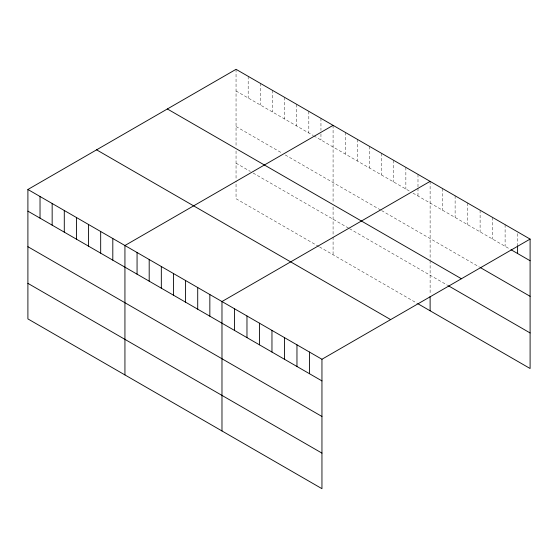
<?xml version="1.0" encoding="UTF-8"?>
<svg xmlns="http://www.w3.org/2000/svg" width="558" height="558" viewBox="0 0 558 558"><rect width="100%" height="100%" fill="white"/><g stroke="black" fill="none" stroke-linecap="round" stroke-linejoin="round"><path stroke-width="0.42" stroke-dasharray="2.79 2.09" d="M236.048 90.975L313.108 135.461M313.819 135.873L410.144 191.485M412.997 193.138L509.517 248.861M236.048 126.533L282.425 153.311M285.278 154.964L380.891 210.164M381.602 210.575L479.378 267.024M236.048 163.18L250.319 171.418M253.172 173.064L348.778 228.264M349.496 228.675L447.767 285.41M318.813 246.524L236.048 198.739L236.048 180.959M319.525 246.936L417.991 303.789M517.601 233.607L517.601 244.864M505.109 224.658L505.109 246.315M492.609 217.439L492.609 239.096M480.11 210.226L480.11 231.884M467.611 203.007L467.611 224.665M455.119 195.795L455.119 217.453M442.62 188.583L442.62 210.233M430.12 181.364L430.12 259.756M430.12 260.572L430.12 294.701M417.991 174.361L417.991 187.355M417.991 188.22L417.991 196.018M405.861 167.358L405.861 189.016M393.732 160.355L393.732 182.013M381.602 153.352L381.602 175.01M369.473 146.349L369.473 168.007M357.343 139.347L357.343 161.004M345.214 132.344L345.214 154.001M333.084 125.341L333.084 202.917M333.084 206.99L333.084 236.139M333.084 236.983L333.084 254.769M320.955 118.338L320.955 130.467M320.955 133.927L320.955 139.995M308.825 111.335L308.825 132.992M296.696 104.332L296.696 125.989M284.566 97.329L284.566 118.987M272.437 90.326L272.437 111.984M260.307 83.323L260.307 104.981M248.177 76.32L248.177 97.978M236.048 69.318L236.048 146.893M236.048 150.967L236.048 180.115"/><path stroke-width="0.84" d="M27.9 189.49L321.952 359.261L321.952 488.682L27.9 318.911L27.9 189.49L236.048 69.318L530.1 239.089L530.1 368.51L417.991 303.789M333.084 125.341L124.936 245.513L124.936 374.934M430.12 181.364L221.979 301.536L221.979 430.964M321.952 359.261L530.1 239.089M510.989 249.705L530.1 260.746M480.11 267.449L530.1 296.305M167.358 108.97L461.41 278.742M448.499 285.836L530.1 332.952M96.59 149.83L390.642 319.601M27.9 211.147L321.952 380.912M27.9 246.706L321.952 416.477M27.9 283.352L321.952 453.117M517.601 245.729L517.601 253.527M430.12 296.396L430.12 310.792M309.46 352.042L309.46 373.7M296.961 344.83L296.961 366.487M284.461 337.611L284.461 359.268M271.962 330.399L271.962 352.056M259.47 323.18L259.47 344.837M246.971 315.968L246.971 337.625M234.472 308.755L234.472 330.406M209.843 294.533L209.843 316.191M197.713 287.53L197.713 309.188M185.584 280.528L185.584 302.185M173.454 273.525L173.454 295.182M161.325 266.522L161.325 288.179M149.195 259.519L149.195 281.176M137.066 252.516L137.066 274.173M112.807 238.51L112.807 260.168M100.677 231.507L100.677 253.165M88.548 224.504L88.548 246.162M76.418 217.501L76.418 239.159M64.289 210.499L64.289 232.156M52.159 203.496L52.159 225.153M40.03 196.493L40.03 218.15"/></g></svg>
